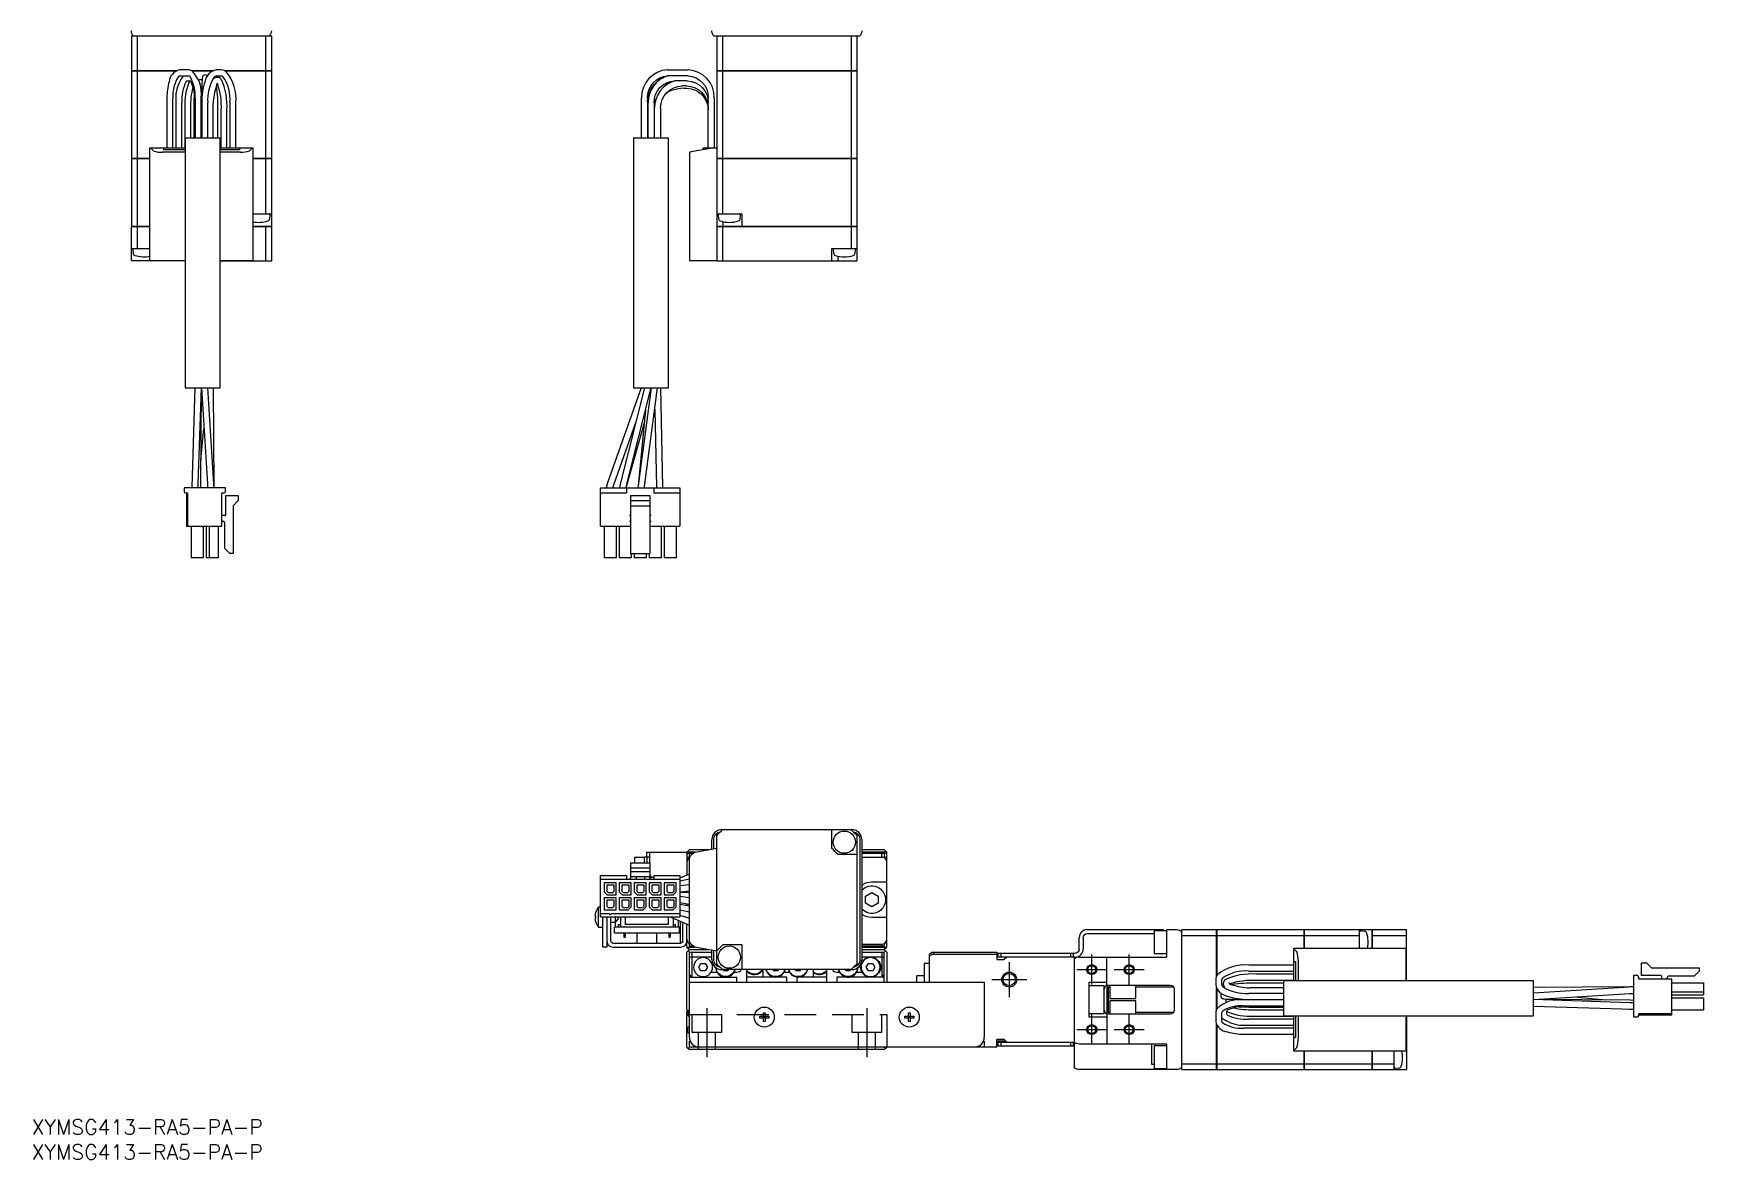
# Model space of a CAD drawing. Extents: x 0 to 725, y -8 to 410.
# Drawn here: x 0.4 to 334.5, y -8 to 217.3 of the extents above; entities that cross this region are included whole.
import ezdxf

# ---------------------------------------------------------------- set-up
doc = ezdxf.new("R2010")
doc.units = 0
doc.header["$LTSCALE"] = 0.5
doc.linetypes.add('CENTER', pattern=[50.8, 31.75, -6.35, 6.35, -6.35])
doc.linetypes.add('DASHED', pattern=[19.05, 12.7, -6.35])
for name, color, linetype in [('MSM_CENTER', 1, 'CENTER'), ('MSM_CONTINUOUS', 7, 'CONTINUOUS'), ('MSM_DASHED', 4, 'DASHED'), ('MSM_NARROW', 5, 'CONTINUOUS'), ('MSM_PART_NUMBER', 7, 'CONTINUOUS')]:
    doc.layers.add(name, color=color, linetype=linetype)
doc.styles.get("Standard").update_dxf_attribs({"font": 'txt.shx', "height": 1, "bigfont": 'bigfont.shx'})

msp = doc.modelspace()

# ---------------------------------------------------------------- linework, layer by layer
at = {"layer": 'MSM_CENTER'}
for p, q in [((195.61, 31.5), (195.61, 24.5)), ((212.11, 27), (212.11, 33)), ((219.61, 27), (219.61, 33)), ((192.11, 28), (199.11, 28)), ((209.11, 30), (215.11, 30)), ((216.61, 30), (222.61, 30)), ((135.11, 22.3), (135.11, 12.5)), ((167.11, 22.3), (167.11, 12.5)), ((212.11, 15), (212.11, 21)), ((219.61, 15), (219.61, 21)), ((209.11, 18), (215.11, 18)), ((216.61, 18), (222.61, 18))]:
    msp.add_line(p, q, dxfattribs=at)
at = {"layer": 'MSM_CONTINUOUS'}
for p, q in [((20, 216.78), (20, 209.79)), ((20, 216.78), (48, 216.78)), ((21.15, 216.78), (21.15, 209.79)), ((46.85, 216.78), (46.85, 209.79)), ((48, 216.78), (48, 209.79)), ((136.5, 216.78), (165.73, 216.78)), ((137.11, 216.78), (137.11, 209.79)), ((138.27, 216.78), (138.27, 209.79)), ((163.96, 216.78), (163.96, 209.79)), ((165.11, 216.78), (165.11, 209.79)), ((20, 209.79), (29.05, 209.79)), ((20, 209.78), (20, 192.29)), ((29.03, 209.78), (20, 209.78)), ((20.01, 209.78), (20.01, 209.79)), ((21.15, 209.78), (21.15, 192.29)), ((21.16, 209.78), (21.16, 209.79)), ((31.4, 209.98), (29.65, 209.98)), ((29.65, 208.78), (31.4, 208.78)), ((31.06, 207.78), (31.79, 207.78)), ((32.1, 209.79), (36.35, 209.79)), ((36.32, 209.78), (32.12, 209.78)), ((33.64, 207.98), (33.41, 207.93)), ((33.67, 207.98), (33.64, 207.98)), ((34.08, 207.98), (33.67, 207.98)), ((34.13, 207.98), (34.08, 207.98)), ((34.99, 208.94), (34.79, 208.98)), ((35.17, 208.82), (34.99, 208.94)), ((36.92, 208.45), (36.72, 208.37)), ((36.96, 208.46), (36.92, 208.45)), ((36.98, 208.78), (37.95, 208.78)), ((37.95, 209.98), (37, 209.98)), ((37.17, 207.26), (37.33, 207.32)), ((38.71, 209.79), (48, 209.79)), ((48, 209.78), (38.73, 209.78)), ((46.85, 209.78), (46.85, 209.79)), ((46.85, 209.78), (46.85, 192.29)), ((47.99, 209.78), (47.99, 209.79)), ((48, 209.78), (48, 192.29)), ((127.27, 209.98), (131.36, 209.98)), ((131.36, 208.78), (127.27, 208.78)), ((127.27, 208.77), (127.31, 208.78)), ((131.2, 207.78), (128.73, 207.78)), ((137.11, 209.79), (165.11, 209.79)), ((137.11, 209.78), (137.11, 171.78)), ((165.11, 209.78), (137.11, 209.78)), ((137.12, 209.78), (137.12, 209.79)), ((138.27, 209.78), (138.27, 209.79)), ((138.27, 209.78), (138.27, 192.29)), ((163.96, 209.78), (163.96, 209.79)), ((163.96, 209.78), (163.96, 192.29)), ((165.1, 209.78), (165.1, 209.79)), ((165.11, 209.78), (165.11, 192.29)), ((27.1, 204.38), (27.1, 194.38)), ((28.3, 194.38), (28.3, 204.38)), ((32.57, 205.44), (32.5, 203.38)), ((32.75, 204.38), (32.75, 196.38)), ((33.95, 196.38), (33.95, 204.38)), ((122.06, 196.38), (122.06, 204.38)), ((123.26, 204.38), (123.26, 196.38)), ((124.72, 204.09), (124.56, 202.88)), ((124.66, 203.38), (124.72, 204.09)), ((124.72, 204.09), (124.72, 204.12)), ((124.72, 204.12), (124.72, 204.09)), ((130.6, 206.31), (129.21, 206.18)), ((131.05, 206.78), (130.18, 206.78)), ((135.36, 194.38), (135.36, 204.38)), ((136.56, 204.38), (136.56, 194.38)), ((28.9, 203.38), (28.9, 194.38)), ((30.1, 194.38), (30.1, 203.38)), ((30.7, 202.38), (30.7, 194.38)), ((31.9, 196.38), (31.9, 202.38)), ((32.5, 203.38), (32.5, 196.38)), ((34.05, 203.38), (34.05, 196.38)), ((35.25, 196.38), (35.25, 203.38)), ((36.35, 201.8), (36.35, 201.84)), ((36.35, 196.38), (36.35, 201.83)), ((37.3, 196.38), (37.3, 201.92)), ((37.9, 201.9), (37.9, 194.38)), ((39.1, 194.38), (39.1, 201.9)), ((39.7, 203.38), (39.7, 194.38)), ((40.9, 194.38), (40.9, 203.38)), ((123.36, 196.38), (123.36, 203.38)), ((124.56, 203.38), (124.56, 196.38)), ((124.66, 196.38), (124.66, 203.38)), ((125.86, 202.38), (125.86, 196.38)), ((135.36, 201.9), (135.36, 202.14)), ((23.7, 171.88), (23.7, 194.38)), ((23.7, 194.38), (30.77, 194.38)), ((24.41, 193.78), (23.81, 194.38)), ((26.4, 194.38), (26.4, 193.99)), ((30.77, 193.99), (26.4, 193.99)), ((30.77, 196.38), (30.77, 146.38)), ((30.77, 196.38), (37.77, 196.38)), ((37.77, 146.38), (37.77, 196.38)), ((37.77, 194.38), (44.3, 194.38)), ((41.6, 193.99), (37.77, 193.99)), ((41.6, 194.38), (41.6, 193.99)), ((44.19, 194.38), (43.59, 193.78)), ((44.3, 194.38), (44.3, 171.88)), ((120.46, 196.38), (127.46, 196.38)), ((120.46, 196.38), (120.46, 146.38)), ((127.46, 146.38), (127.46, 196.38)), ((136.51, 194.38), (131.61, 193.52)), ((134.31, 194.38), (134.31, 193.99)), ((134.31, 194.38), (137.11, 194.38)), ((20, 192.29), (23.7, 192.29)), ((20, 192.28), (20, 178.68)), ((23.7, 192.28), (20, 192.28)), ((20.01, 192.28), (20.01, 192.29)), ((21.15, 192.28), (21.15, 178.68)), ((21.16, 192.28), (21.16, 192.29)), ((30.77, 193.52), (26.18, 193.52)), ((41.82, 193.52), (37.77, 193.52)), ((44.3, 192.29), (48, 192.29)), ((48, 192.28), (44.3, 192.28)), ((46.85, 192.28), (46.85, 192.29)), ((46.85, 192.28), (46.85, 181.18)), ((47.99, 192.28), (47.99, 192.29)), ((48, 192.28), (48, 178.68)), ((131.61, 193.52), (131.61, 171.88)), ((137.11, 192.29), (165.11, 192.29)), ((165.11, 192.28), (137.11, 192.28)), ((137.12, 192.28), (137.12, 192.29)), ((138.27, 192.28), (138.27, 192.29)), ((138.27, 192.28), (138.27, 181.18)), ((163.96, 192.28), (163.96, 192.29)), ((163.96, 192.28), (163.96, 178.68)), ((165.1, 192.28), (165.1, 192.29)), ((165.11, 192.28), (165.11, 178.68)), ((44.3, 181.18), (48, 181.18)), ((47.66, 180.2), (47.73, 180.96)), ((137.11, 181.18), (142.11, 181.18)), ((137.38, 180.96), (137.45, 180.2)), ((141.78, 180.2), (141.85, 180.96)), ((142.11, 181.18), (142.11, 178.68)), ((20, 178.68), (23.7, 178.68)), ((23.7, 178.67), (20, 178.67)), ((20, 171.78), (20, 178.67)), ((20.01, 178.68), (20.01, 178.67)), ((21.15, 178.67), (21.15, 174.28)), ((21.16, 178.68), (21.16, 178.67)), ((44.3, 178.68), (48, 178.68)), ((48, 178.67), (44.3, 178.67)), ((46.85, 178.68), (46.85, 178.67)), ((46.85, 178.67), (46.85, 171.78)), ((47.99, 178.68), (47.99, 178.67)), ((48, 178.67), (48, 171.78)), ((137.11, 178.68), (165.11, 178.68)), ((165.11, 178.67), (137.11, 178.67)), ((137.12, 178.68), (137.12, 178.67)), ((138.27, 178.68), (138.27, 178.67)), ((138.27, 178.67), (138.27, 171.78)), ((138.36, 178.68), (138.36, 179.61)), ((163.96, 178.68), (163.96, 178.67)), ((163.96, 178.67), (163.96, 174.28)), ((165.1, 178.68), (165.1, 178.67)), ((165.11, 178.67), (165.11, 171.78)), ((20, 174.28), (23.7, 174.28)), ((20.27, 174.07), (20.34, 173.31)), ((160.11, 171.78), (160.11, 174.28)), ((160.11, 174.28), (165.11, 174.28)), ((160.38, 174.07), (160.45, 173.31)), ((164.78, 173.31), (164.85, 174.07)), ((30.77, 171.78), (20, 171.78)), ((23.7, 171.88), (30.77, 171.88)), ((23.75, 171.88), (23.75, 171.78)), ((37.77, 171.88), (44.3, 171.88)), ((37.77, 171.78), (48, 171.78)), ((131.61, 171.88), (137.11, 171.88)), ((137.11, 171.78), (165.11, 171.78)), ((161.36, 171.78), (161.36, 172.72)), ((30.77, 146.38), (37.77, 146.38)), ((32.7, 146.38), (32.06, 126.5)), ((33.38, 127.17), (34, 146.38)), ((33.86, 127.05), (34, 146.36)), ((34, 146.36), (35.2, 127.16)), ((36.5, 127.24), (35.3, 146.38)), ((36.55, 126.71), (36.4, 146.38)), ((121.97, 146.38), (115.24, 127.41)), ((122.64, 146.38), (117.79, 127.14)), ((119.05, 126.82), (123.93, 146.16)), ((120.46, 146.38), (127.46, 146.38)), ((123.96, 146.38), (121.36, 126.79)), ((122.65, 126.62), (125.27, 146.38)), ((126.31, 126.49), (125.91, 146.38)), ((122.87, 141.96), (121.35, 126.79)), ((124.7, 142.08), (125.01, 126.53)), ((33.89, 131.9), (34.51, 138.23)), ((116.47, 126.98), (120.89, 139.45)), ((119.08, 126.87), (122.59, 139.2)), ((32.08, 127.22), (32.06, 126.38)), ((33.36, 126.38), (33.38, 127.17)), ((33.85, 126.38), (33.86, 127.05)), ((35.2, 127.16), (35.24, 126.38)), ((36.54, 126.38), (36.5, 127.24)), ((36.55, 126.38), (36.55, 126.99)), ((115.24, 127.42), (114.98, 126.38)), ((115.24, 127.41), (114.98, 126.38)), ((116.3, 126.38), (116.47, 126.98)), ((117.79, 127.14), (117.65, 126.38)), ((30.53, 126.38), (30.53, 125.66)), ((38.81, 126.38), (30.53, 126.38)), ((30.83, 125.36), (31.24, 125.36)), ((30.99, 125.36), (30.99, 118.73)), ((31.24, 125.36), (31.24, 118.73)), ((32.06, 126.5), (32.05, 126.38)), ((36.55, 126.38), (36.55, 126.71)), ((38.1, 118.73), (38.1, 125.36)), ((38.1, 125.36), (38.51, 125.36)), ((38.81, 125.66), (38.81, 126.38)), ((38.85, 120.98), (38.85, 124.83)), ((38.85, 124.83), (41.38, 124.83)), ((41.38, 123.83), (40.36, 122.81)), ((41.38, 124.83), (41.38, 123.83)), ((113.86, 126.38), (129.71, 126.38)), ((113.86, 118.73), (113.86, 126.38)), ((113.86, 125.36), (119.06, 125.36)), ((118.96, 126.38), (119.05, 126.82)), ((118.97, 126.38), (119.08, 126.87)), ((119.06, 126.38), (119.06, 125.36)), ((119.86, 124.83), (123.72, 124.83)), ((119.86, 124.83), (119.86, 113.27)), ((119.86, 123.83), (123.72, 123.83)), ((121.35, 126.79), (121.32, 126.38)), ((121.36, 126.79), (121.32, 126.38)), ((122.63, 126.38), (122.65, 126.62)), ((123.72, 124.83), (123.72, 113.27)), ((124.52, 126.38), (124.52, 125.36)), ((124.52, 125.36), (129.71, 125.36)), ((125.01, 126.53), (125.01, 126.38)), ((126.31, 126.38), (126.31, 126.56)), ((126.31, 126.38), (126.31, 126.49)), ((129.71, 126.38), (129.71, 118.73)), ((38.7, 120.83), (38.1, 120.83)), ((40.36, 122.81), (40.36, 113.27)), ((119.86, 120.83), (119.61, 120.83)), ((119.86, 122.81), (123.72, 122.81)), ((123.97, 120.83), (123.72, 120.83)), ((30.99, 118.73), (38.1, 118.73)), ((31.97, 118.73), (31.97, 112.38)), ((34.37, 118.73), (34.37, 112.38)), ((34.97, 118.73), (34.97, 112.38)), ((35.57, 118.73), (35.57, 112.38)), ((37.37, 118.73), (37.37, 112.38)), ((38.1, 119.68), (38.38, 119.68)), ((38.66, 114.27), (38.66, 119.4)), ((113.86, 118.73), (119.86, 118.73)), ((114.59, 118.73), (114.59, 112.38)), ((116.99, 118.73), (116.99, 112.38)), ((117.59, 118.73), (117.59, 112.38)), ((119.61, 119.68), (119.86, 119.68)), ((123.72, 119.68), (123.97, 119.68)), ((123.72, 118.73), (129.71, 118.73)), ((125.99, 118.73), (125.99, 112.38)), ((126.59, 118.73), (126.59, 112.38)), ((128.99, 118.73), (128.99, 112.38)), ((39.66, 113.27), (38.66, 114.27)), ((34.37, 112.38), (31.97, 112.38)), ((37.37, 112.38), (34.97, 112.38)), ((40.36, 113.27), (39.66, 113.27)), ((116.99, 112.38), (114.59, 112.38)), ((119.99, 112.38), (117.59, 112.38)), ((119.86, 113.27), (123.72, 113.27)), ((119.99, 113.27), (119.99, 112.38)), ((120.59, 113.27), (120.59, 112.38)), ((122.99, 112.38), (120.59, 112.38)), ((122.99, 113.27), (122.99, 112.38)), ((123.59, 113.27), (123.59, 112.38)), ((125.99, 112.38), (123.59, 112.38)), ((128.99, 112.38), (126.59, 112.38)), ((137.11, 31.15), (137.11, 56.85)), ((138.11, 58), (164.11, 58)), ((160.11, 54.25), (160.11, 58)), ((165.11, 56.85), (165.11, 31.16)), ((123.11, 52.5), (123.11, 53.5)), ((123.11, 53.5), (131.11, 53.5)), ((123.61, 53.5), (123.61, 51.38)), ((131.61, 54), (131.11, 53.5)), ((131.11, 53.5), (131.11, 48.89)), ((131.61, 53.5), (131.11, 53)), ((131.61, 53.5), (131.36, 53.75)), ((131.61, 54), (135.41, 54)), ((132.77, 53.5), (131.61, 53.5)), ((133.1, 53.59), (137.11, 54.3)), ((136.11, 54.12), (136.11, 56)), ((136.5, 54.19), (136.5, 56)), ((165.73, 56), (165.73, 32)), ((166.11, 56), (166.11, 32)), ((166.11, 54), (170.61, 54)), ((170.61, 53.5), (166.11, 53.5)), ((170.61, 54), (170.86, 53.75)), ((170.86, 53.75), (170.61, 53.5)), ((171.11, 53), (170.61, 53.5)), ((171.11, 53.5), (170.86, 53.75)), ((171.11, 34.5), (171.11, 53.5)), ((119.86, 51.38), (119.86, 48.35)), ((119.86, 51.38), (123.72, 51.38)), ((119.86, 50.36), (123.72, 50.36)), ((120.61, 52.4), (120.61, 51.38)), ((122.61, 52.4), (120.61, 52.4)), ((122.61, 51.38), (122.61, 52.5)), ((123.61, 52.5), (122.61, 52.5)), ((123.11, 52.5), (123.11, 51.38)), ((123.72, 51.38), (123.72, 48.35)), ((131.11, 52.5), (131.75, 52.5)), ((131.61, 52.5), (131.61, 53.3)), ((131.61, 53.3), (132.39, 53.3)), ((131.61, 36.18), (131.61, 51.82)), ((132.11, 53.3), (132.11, 53.06)), ((165.11, 53), (161.36, 53)), ((166.11, 53.3), (170.61, 53.3)), ((166.11, 52.5), (170.11, 52.5)), ((170.11, 52.5), (170.11, 53.3)), ((170.11, 52.5), (171.11, 52.5)), ((170.61, 53.3), (170.61, 52.5)), ((113.86, 40.53), (113.86, 48.81)), ((113.86, 48.81), (119.06, 48.81)), ((113.86, 48.1), (129.71, 48.1)), ((114.59, 47.37), (114.59, 45.57)), ((116.99, 47.37), (114.59, 47.37)), ((115.11, 46.92), (115.11, 45.67)), ((116.58, 46.92), (115.11, 46.92)), ((116.58, 45.67), (116.58, 46.92)), ((116.99, 44.97), (116.99, 47.37)), ((117.59, 47.37), (117.59, 45.57)), ((119.99, 47.37), (117.59, 47.37)), ((118.11, 46.92), (118.11, 45.67)), ((119.58, 46.92), (118.11, 46.92)), ((119.06, 48.81), (119.06, 48.1)), ((119.58, 45.67), (119.58, 46.92)), ((119.86, 49.66), (123.72, 49.66)), ((119.86, 48.66), (123.72, 48.66)), ((119.99, 44.97), (119.99, 47.37)), ((120.59, 47.37), (120.59, 45.57)), ((122.99, 47.37), (120.59, 47.37)), ((120.97, 48.66), (120.97, 48.1)), ((120.97, 48.6), (122.61, 48.6)), ((121.11, 46.92), (121.11, 45.67)), ((122.58, 46.92), (121.11, 46.92)), ((122.58, 45.67), (122.58, 46.92)), ((122.61, 48.5), (122.61, 48.66)), ((122.61, 48.5), (122.62, 48.5)), ((122.62, 48.66), (122.62, 48.1)), ((122.99, 44.97), (122.99, 47.37)), ((123.59, 47.37), (123.59, 45.57)), ((125.99, 47.37), (123.59, 47.37)), ((124.11, 48.5), (123.72, 48.89)), ((123.72, 48.5), (124.52, 48.5)), ((124.11, 46.92), (124.11, 45.67)), ((125.58, 46.92), (124.11, 46.92)), ((124.52, 48.81), (124.52, 48.1)), ((124.52, 48.81), (129.71, 48.81)), ((125.58, 45.67), (125.58, 46.92)), ((125.99, 44.97), (125.99, 47.37)), ((128.99, 47.37), (126.59, 47.37)), ((126.59, 47.37), (126.59, 44.97)), ((127.11, 46.92), (127.11, 45.67)), ((128.58, 46.92), (127.11, 46.92)), ((128.58, 45.67), (128.58, 46.92)), ((128.99, 45.57), (128.99, 47.37)), ((131.61, 49.1), (129.71, 48.3)), ((129.71, 48.81), (129.71, 40.53)), ((129.71, 48.5), (130.19, 48.5)), ((129.71, 47.75), (131.61, 48.17)), ((131.61, 46.94), (129.71, 46.78)), ((171.11, 47.5), (168.11, 47.5)), ((114.59, 45.57), (115.19, 44.97)), ((114.59, 44.37), (114.59, 41.97)), ((116.99, 44.37), (114.59, 44.37)), ((115.11, 45.67), (115.36, 45.42)), ((115.11, 43.92), (115.11, 42.67)), ((116.58, 43.92), (115.11, 43.92)), ((115.19, 44.97), (116.99, 44.97)), ((115.36, 45.42), (116.33, 45.42)), ((116.33, 45.42), (116.58, 45.67)), ((116.58, 42.67), (116.58, 43.92)), ((116.99, 41.97), (116.99, 44.37)), ((117.59, 45.57), (118.19, 44.97)), ((117.59, 44.37), (117.59, 41.97)), ((119.99, 44.37), (117.59, 44.37)), ((118.11, 45.67), (118.36, 45.42)), ((118.11, 43.92), (118.11, 42.67)), ((119.58, 43.92), (118.11, 43.92)), ((118.19, 44.97), (119.99, 44.97)), ((118.36, 45.42), (119.33, 45.42)), ((119.33, 45.42), (119.58, 45.67)), ((119.58, 42.67), (119.58, 43.92)), ((119.99, 42.57), (119.99, 44.37)), ((120.59, 45.57), (121.19, 44.97)), ((120.59, 44.37), (120.59, 41.97)), ((122.99, 44.37), (120.59, 44.37)), ((121.11, 45.67), (121.36, 45.42)), ((121.11, 43.92), (121.11, 42.67)), ((122.58, 43.92), (121.11, 43.92)), ((121.19, 44.97), (122.99, 44.97)), ((121.36, 45.42), (122.33, 45.42)), ((122.33, 45.42), (122.58, 45.67)), ((122.58, 42.67), (122.58, 43.92)), ((122.99, 42.57), (122.99, 44.37)), ((123.59, 45.57), (124.19, 44.97)), ((123.59, 44.37), (123.59, 42.57)), ((125.99, 44.37), (123.59, 44.37)), ((124.11, 45.67), (124.36, 45.42)), ((124.11, 43.92), (124.11, 42.67)), ((125.58, 43.92), (124.11, 43.92)), ((124.19, 44.97), (125.99, 44.97)), ((124.36, 45.42), (125.33, 45.42)), ((125.33, 45.42), (125.58, 45.67)), ((125.58, 42.67), (125.58, 43.92)), ((125.99, 41.97), (125.99, 44.37)), ((126.59, 44.97), (128.39, 44.97)), ((126.59, 44.37), (126.59, 41.97)), ((128.99, 44.37), (126.59, 44.37)), ((127.11, 45.67), (127.36, 45.42)), ((127.11, 43.92), (127.11, 42.67)), ((128.58, 43.92), (127.11, 43.92)), ((127.36, 45.42), (128.33, 45.42)), ((128.33, 45.42), (128.58, 45.67)), ((128.99, 45.57), (128.39, 44.97)), ((128.58, 42.67), (128.58, 43.92)), ((128.99, 42.57), (128.99, 44.37)), ((129.71, 45.57), (131.61, 45.73)), ((131.61, 45.41), (129.71, 45.37)), ((131.61, 44.34), (129.71, 44.61)), ((131.11, 45.4), (131.11, 45.69)), ((166.86, 44.72), (168.11, 45.44)), ((166.86, 43.28), (166.86, 44.72)), ((168.11, 45.44), (169.36, 44.72)), ((169.36, 44.72), (169.36, 43.28)), ((112.72, 40.68), (112.85, 40.68)), ((112.85, 40.32), (112.72, 40.32)), ((112.84, 41.39), (112.85, 41.39)), ((112.85, 40.68), (112.85, 40.32)), ((113.42, 38.5), (113.42, 42.5)), ((113.86, 42.5), (113.42, 42.5)), ((113.86, 41.24), (115.64, 41.24)), ((113.86, 40.53), (129.71, 40.53)), ((114.31, 34.5), (114.31, 40.53)), ((114.59, 41.97), (116.99, 41.97)), ((115.11, 42.67), (115.36, 42.42)), ((115.11, 40.53), (115.11, 34.5)), ((115.36, 42.42), (116.33, 42.42)), ((115.64, 41.14), (115.64, 41.24)), ((115.91, 35.7), (115.91, 40.53)), ((115.94, 41.24), (129.71, 41.24)), ((115.94, 41.24), (115.94, 41.14)), ((116.33, 42.42), (116.58, 42.67)), ((116.81, 39.5), (116.81, 40.53)), ((117.31, 40.53), (117.31, 40)), ((117.59, 41.97), (119.39, 41.97)), ((117.86, 40.53), (117.86, 38.5)), ((118.11, 42.67), (118.36, 42.42)), ((118.36, 42.42), (119.33, 42.42)), ((118.86, 39), (118.86, 40.53)), ((119.33, 42.42), (119.58, 42.67)), ((119.39, 41.97), (119.99, 42.57)), ((120.59, 41.97), (122.39, 41.97)), ((121.11, 42.67), (121.36, 42.42)), ((121.36, 42.42), (122.33, 42.42)), ((122.33, 42.42), (122.58, 42.67)), ((122.39, 41.97), (122.99, 42.57)), ((124.19, 41.97), (123.59, 42.57)), ((124.11, 42.67), (124.36, 42.42)), ((124.19, 41.97), (125.99, 41.97)), ((124.36, 42.42), (125.33, 42.42)), ((125.33, 42.42), (125.58, 42.67)), ((126.59, 41.97), (128.39, 41.97)), ((127.11, 42.67), (127.36, 42.42)), ((127.36, 42.42), (128.33, 42.42)), ((127.36, 40.53), (127.36, 39)), ((127.76, 40.53), (131.61, 38.9)), ((128.33, 42.42), (128.58, 42.67)), ((128.36, 40.28), (128.36, 38.5)), ((128.39, 41.97), (128.99, 42.57)), ((129.71, 43.4), (131.61, 43.12)), ((129.71, 43.11), (131.61, 42.74)), ((131.61, 41.52), (129.71, 41.89)), ((129.71, 40.88), (131.61, 40.27)), ((131.6, 40.21), (130.98, 40.47)), ((131.11, 42.84), (131.11, 43.2)), ((131.11, 40.43), (131.11, 40.41)), ((168.11, 42.56), (166.86, 43.28)), ((169.36, 43.28), (168.11, 42.56)), ((168.11, 40.5), (171.11, 40.5)), ((112.85, 39.61), (112.84, 39.61)), ((113.42, 38.5), (114.31, 38.5)), ((115.91, 39.5), (116.81, 39.5)), ((116.61, 37.3), (116.61, 38.5)), ((129.61, 38.5), (116.61, 38.5)), ((129.61, 37.3), (116.61, 37.3)), ((116.81, 39.5), (117.01, 39.7)), ((116.86, 38.5), (116.86, 39.55)), ((117.01, 39.7), (117.31, 40)), ((117.41, 39.05), (117.86, 39.05)), ((117.41, 38.5), (117.41, 39.05)), ((118.49, 37.3), (118.49, 36.5)), ((118.74, 37.3), (118.74, 36.5)), ((127.36, 39), (118.86, 39)), ((121.11, 37.3), (121.11, 35.3)), ((125.11, 35.3), (125.11, 37.3)), ((127.49, 37.3), (127.49, 36.5)), ((127.74, 37.3), (127.74, 36.5)), ((128.36, 39.05), (128.82, 39.05)), ((128.82, 38.5), (128.82, 39.05)), ((129.36, 39.85), (129.36, 38.5)), ((129.61, 37.3), (129.61, 38.5)), ((129.81, 35.5), (129.81, 39.5)), ((130.19, 39.5), (129.81, 39.5)), ((130.31, 35.7), (130.31, 39.45)), ((131.11, 34.5), (131.11, 39.11)), ((211.21, 38), (226.41, 38)), ((211.21, 37.2), (224.61, 37.2)), ((224.61, 37.75), (224.61, 33.25)), ((227.11, 37.75), (224.61, 37.75)), ((225.91, 37.75), (225.91, 38)), ((226.41, 38), (226.41, 37.75)), ((227.11, 32.5), (227.11, 38)), ((227.11, 38), (229.11, 38)), ((230.11, 38), (237.1, 38)), ((230.11, 10), (230.11, 38)), ((230.11, 36.85), (237.1, 36.85)), ((237.1, 28.71), (237.1, 38)), ((237.11, 37.99), (237.1, 37.99)), ((237.11, 36.85), (237.1, 36.85)), ((237.11, 38), (254.6, 38)), ((237.11, 38), (237.11, 28.73)), ((237.11, 36.85), (254.6, 36.85)), ((254.6, 34.3), (254.6, 38)), ((254.61, 37.99), (254.6, 37.99)), ((254.61, 36.85), (254.6, 36.85)), ((254.61, 38), (268.21, 38)), ((254.61, 38), (254.61, 34.3)), ((254.61, 36.85), (265.71, 36.85)), ((265.71, 34.3), (265.71, 38)), ((266.7, 37.66), (265.93, 37.73)), ((268.21, 34.3), (268.21, 38)), ((268.21, 37.99), (268.22, 37.99)), ((268.21, 36.85), (268.22, 36.85)), ((268.22, 38), (268.22, 34.3)), ((268.22, 38), (275.11, 38)), ((268.22, 36.85), (275.11, 36.85)), ((275.11, 27.77), (275.11, 38)), ((115.11, 34.5), (114.31, 34.5)), ((116.31, 35.3), (129.91, 35.3)), ((116.31, 34.5), (129.91, 34.5)), ((118.49, 36.5), (118.74, 36.5)), ((127.49, 36.5), (127.74, 36.5)), ((129.81, 35.5), (130.26, 35.5)), ((131.11, 35.5), (131.31, 35.5)), ((131.11, 34.5), (132.77, 34.5)), ((131.11, 34.5), (131.61, 34)), ((131.61, 34), (131.11, 33.5)), ((131.11, 22), (131.11, 33.5)), ((131.36, 34.25), (131.61, 34.5)), ((131.61, 33.5), (131.36, 33.75)), ((131.61, 34.7), (131.61, 35.23)), ((132.39, 34.7), (131.61, 34.7)), ((131.61, 34), (135.41, 34)), ((131.61, 16.5), (131.61, 33.5)), ((131.61, 33.5), (136.11, 33.5)), ((132.11, 34.94), (132.11, 34.7)), ((132.11, 33.5), (132.11, 28.5)), ((137.11, 33.7), (133.1, 34.41)), ((136.11, 32), (136.11, 33.88)), ((136.5, 32), (136.5, 33.81)), ((138.36, 35), (142.11, 35)), ((142.11, 35), (142.11, 30)), ((166.11, 35.1), (170.11, 35.1)), ((170.61, 34.7), (166.11, 34.7)), ((166.11, 34.5), (171.11, 34.5)), ((166.11, 34), (170.61, 34)), ((166.11, 33.5), (170.61, 33.5)), ((170.11, 34.7), (170.11, 35.1)), ((170.11, 33.5), (170.11, 28.5)), ((170.61, 35.23), (170.61, 34.7)), ((170.61, 34.5), (170.86, 34.25)), ((170.86, 34.25), (170.61, 34)), ((171.11, 33.5), (170.61, 34)), ((170.86, 33.75), (170.61, 33.5)), ((170.61, 27.5), (170.61, 33.5)), ((170.86, 34.25), (171.11, 34.5)), ((170.91, 35.5), (171.11, 35.5)), ((171.11, 33.5), (171.11, 27.5)), ((179.61, 33), (180.11, 33.5)), ((180.11, 33.5), (193.11, 33.5)), ((180.73, 33.5), (180.23, 33)), ((193.11, 33.5), (193.11, 32)), ((209.61, 34.1), (209.61, 36.4)), ((210.41, 36.4), (210.41, 34.1)), ((252.51, 34.3), (275.01, 34.3)), ((252.51, 27.77), (252.51, 34.3)), ((252.51, 34.19), (253.12, 33.59)), ((275.01, 27.77), (275.01, 34.3)), ((136.11, 32.5), (131.61, 32.5)), ((133.5, 30.5), (133.93, 31.25)), ((133.93, 29.75), (133.5, 30.5)), ((133.93, 31.25), (134.8, 31.25)), ((134.8, 31.25), (135.23, 30.5)), ((135.23, 30.5), (134.8, 29.75)), ((136.18, 31.5), (135.98, 31.5)), ((166.13, 31.5), (166.05, 31.5)), ((170.61, 32.5), (166.11, 32.5)), ((167, 30.5), (167.43, 31.25)), ((167.43, 29.75), (167, 30.5)), ((167.43, 31.25), (168.3, 31.25)), ((168.3, 31.25), (168.73, 30.5)), ((168.73, 30.5), (168.3, 29.75)), ((178.61, 31.25), (178.61, 27.5)), ((179.61, 31.25), (178.61, 31.25)), ((179.61, 33), (179.61, 27.5)), ((180.23, 33), (179.61, 32.69)), ((193.11, 33), (180.23, 33)), ((193.11, 32), (194.61, 32)), ((193.41, 32.5), (193.41, 33.3)), ((193.41, 33.3), (208.81, 33.3)), ((208.81, 32.5), (193.41, 32.5)), ((193.91, 33.3), (193.91, 32.5)), ((195.11, 32.5), (194.61, 32)), ((207.91, 32.5), (207.91, 33.3)), ((208.41, 33.3), (208.41, 32.5)), ((208.61, 32.5), (208.61, 15.5)), ((209.61, 32.5), (227.11, 32.5)), ((215.11, 26.87), (215.11, 32.5)), ((224.61, 33.25), (227.11, 33.25)), ((252.51, 30.9), (243.51, 30.9)), ((252.51, 31.6), (252.9, 31.6)), ((252.9, 31.6), (252.9, 27.77)), ((253.38, 31.82), (253.38, 27.77)), ((322.06, 31.38), (323.06, 31.38)), ((322.06, 28.85), (322.06, 31.38)), ((323.06, 31.38), (324.08, 30.36)), ((324.08, 30.36), (333.62, 30.36)), ((333.62, 30.36), (333.62, 29.66)), ((132.11, 28.5), (131.61, 29)), ((131.61, 28.5), (141.11, 28.5)), ((131.61, 27.5), (190.61, 27.5)), ((134.8, 29.75), (133.93, 29.75)), ((135.98, 29.5), (137.13, 29.5)), ((164.11, 30), (138.11, 30)), ((138.43, 29.75), (138.29, 30)), ((139.3, 29.75), (138.43, 29.75)), ((139.44, 30), (139.3, 29.75)), ((140.6, 29.5), (141.11, 29.5)), ((141.11, 27.5), (141.11, 28.5)), ((143.11, 27.5), (143.11, 30)), ((151.11, 28.5), (143.11, 28.5)), ((146.41, 28.5), (146.41, 30)), ((148.43, 29.75), (148.29, 30)), ((149.3, 29.75), (148.43, 29.75)), ((149.44, 30), (149.3, 29.75)), ((150.6, 29.5), (151.63, 29.5)), ((151.11, 27.5), (151.11, 28.5)), ((152.93, 29.75), (152.79, 30)), ((153.8, 29.75), (152.93, 29.75)), ((159.11, 28.5), (153.11, 28.5)), ((153.11, 28.5), (153.11, 27.5)), ((153.94, 30), (153.8, 29.75)), ((156.41, 30), (156.41, 28.5)), ((159.11, 27.5), (159.11, 30)), ((161.11, 29.5), (161.63, 29.5)), ((170.61, 28.5), (161.11, 28.5)), ((161.11, 28.5), (161.11, 27.5)), ((162.93, 29.75), (162.79, 30)), ((163.8, 29.75), (162.93, 29.75)), ((163.94, 30), (163.8, 29.75)), ((165.1, 29.5), (166.13, 29.5)), ((168.3, 29.75), (167.43, 29.75)), ((170.61, 29), (170.11, 28.5)), ((177.11, 27.5), (177.11, 28.75)), ((178.61, 28.75), (177.11, 28.75)), ((190.61, 27.5), (190.61, 16.5)), ((211.61, 27.5), (215.11, 27.5)), ((211.61, 20.5), (211.61, 27.5)), ((214.61, 26.75), (211.61, 26.75)), ((214.61, 21.25), (214.61, 26.75)), ((215.11, 26.87), (215.21, 26.87)), ((215.13, 26.85), (215.21, 26.87)), ((215.21, 21.12), (215.21, 26.88)), ((215.41, 26.9), (227.81, 26.9)), ((215.71, 26.9), (215.71, 24.25)), ((220.91, 24.25), (220.91, 26.9)), ((236.91, 27.95), (236.91, 27)), ((238.11, 26.98), (238.11, 27.95)), ((238.44, 26.96), (238.45, 26.92)), ((238.45, 26.92), (238.52, 26.72)), ((239.64, 27.17), (239.58, 27.33)), ((243.51, 29.7), (252.51, 29.7)), ((250.51, 27.3), (244.97, 27.3)), ((252.51, 29.1), (245, 29.1)), ((245, 27.9), (252.51, 27.9)), ((250.51, 20.77), (250.51, 27.77)), ((300.51, 27.77), (250.51, 27.77)), ((300.51, 20.77), (300.51, 27.77)), ((320.51, 28.81), (320.51, 20.53)), ((321.23, 28.81), (320.51, 28.81)), ((321.53, 28.1), (321.53, 28.51)), ((328.16, 28.1), (321.53, 28.1)), ((325.91, 28.85), (322.06, 28.85)), ((326.06, 28.7), (326.06, 28.1)), ((327.21, 28.1), (327.21, 28.38)), ((332.62, 28.66), (327.49, 28.66)), ((328.16, 20.99), (328.16, 28.1)), ((328.16, 27.37), (334.51, 27.37)), ((333.62, 29.66), (332.62, 28.66)), ((334.51, 27.37), (334.51, 24.97)), ((215.41, 26.5), (215.21, 26.3)), ((215.41, 26.5), (215.41, 21.5)), ((215.71, 26.5), (215.41, 26.5)), ((215.71, 24.25), (220.91, 24.25)), ((215.71, 23.75), (215.71, 21.1)), ((220.91, 23.75), (215.71, 23.75)), ((228.51, 26.5), (220.91, 26.5)), ((220.91, 21.1), (220.91, 23.75)), ((228.61, 26.1), (228.61, 21.9)), ((237.1, 22.1), (237.1, 26.35)), ((237.11, 26.32), (237.11, 22.12)), ((237.95, 24.99), (237.91, 24.79)), ((238.07, 25.17), (237.95, 24.99)), ((238.92, 24.13), (238.91, 24.08)), ((238.91, 24.08), (238.91, 23.67)), ((238.91, 23.67), (238.92, 23.64)), ((238.92, 23.64), (238.97, 23.41)), ((250.51, 23.95), (242.51, 23.95)), ((250.51, 25.25), (243.51, 25.25)), ((243.51, 24.05), (250.51, 24.05)), ((245.09, 26.35), (245.05, 26.35)), ((250.51, 26.35), (245.07, 26.35)), ((320.18, 26.55), (300.51, 26.4)), ((319.65, 26.5), (300.51, 25.3)), ((319.72, 23.38), (300.51, 24)), ((300.53, 24), (319.73, 25.2)), ((319.85, 23.86), (300.53, 24)), ((314.99, 23.89), (308.67, 24.51)), ((320.51, 26.54), (319.65, 26.5)), ((319.73, 25.2), (320.51, 25.24)), ((320.51, 23.85), (319.85, 23.86)), ((320.51, 26.55), (319.91, 26.55)), ((320.51, 26.55), (320.18, 26.55)), ((328.16, 25.57), (334.51, 25.57)), ((328.16, 24.97), (334.51, 24.97)), ((328.16, 24.37), (334.51, 24.37)), ((334.51, 24.37), (334.51, 21.97)), ((131.11, 22), (131.61, 21.5)), ((131.11, 21.7), (131.21, 21.8)), ((131.11, 14.5), (131.11, 21.7)), ((131.11, 21.2), (131.61, 21.2)), ((131.61, 20.5), (131.11, 21)), ((131.11, 21), (131.61, 21)), ((131.21, 21.7), (131.21, 21.9)), ((131.36, 21.75), (131.61, 22)), ((131.51, 21.4), (131.61, 21.4)), ((145.73, 20.32), (145.73, 20.68)), ((145.73, 20.68), (146.43, 20.68)), ((146.43, 20.32), (145.73, 20.32)), ((146.43, 21.39), (146.79, 21.39)), ((146.43, 20.68), (146.43, 21.39)), ((146.45, 20.67), (146.43, 20.68)), ((146.45, 20.33), (146.43, 20.32)), ((146.43, 19.61), (146.43, 20.32)), ((146.45, 20.67), (146.78, 20.67)), ((146.45, 20.33), (146.45, 20.67)), ((146.78, 20.33), (146.45, 20.33)), ((146.78, 20.67), (146.79, 20.68)), ((146.78, 20.67), (146.78, 20.33)), ((146.78, 20.33), (146.79, 20.32)), ((146.79, 21.39), (146.79, 20.68)), ((146.79, 20.68), (147.5, 20.68)), ((147.5, 20.32), (146.79, 20.32)), ((146.79, 20.32), (146.79, 19.61)), ((147.5, 20.68), (147.5, 20.32)), ((174.73, 20.32), (174.73, 20.68)), ((174.73, 20.68), (175.43, 20.68)), ((175.43, 20.32), (174.73, 20.32)), ((175.43, 21.39), (175.79, 21.39)), ((175.43, 20.68), (175.43, 21.39)), ((175.45, 20.67), (175.43, 20.68)), ((175.45, 20.33), (175.43, 20.32)), ((175.43, 19.61), (175.43, 20.32)), ((175.45, 20.67), (175.78, 20.67)), ((175.45, 20.33), (175.45, 20.67)), ((175.78, 20.33), (175.45, 20.33)), ((175.78, 20.67), (175.79, 20.68)), ((175.78, 20.67), (175.78, 20.33)), ((175.78, 20.33), (175.79, 20.32)), ((175.79, 21.39), (175.79, 20.68)), ((175.79, 20.68), (176.5, 20.68)), ((176.5, 20.32), (175.79, 20.32)), ((175.79, 20.32), (175.79, 19.61)), ((176.5, 20.68), (176.5, 20.32)), ((211.61, 21.25), (214.61, 21.25)), ((215.11, 20.5), (211.61, 20.5)), ((215.11, 21.13), (215.11, 15.1)), ((215.11, 21.13), (215.21, 21.13)), ((215.21, 21.13), (215.12, 21.16)), ((215.21, 21.7), (215.41, 21.5)), ((215.41, 21.5), (215.71, 21.5)), ((227.81, 21.1), (215.41, 21.1)), ((220.91, 21.5), (228.51, 21.5)), ((236.91, 21.4), (236.91, 19.65)), ((238.11, 19.65), (238.11, 21.4)), ((239.11, 21.06), (239.11, 21.79)), ((241.46, 22.57), (243.51, 22.5)), ((242.51, 22.75), (250.51, 22.75)), ((243.51, 22.5), (250.51, 22.5)), ((252.51, 20.1), (243.51, 20.1)), ((250.51, 21.9), (244.51, 21.9)), ((244.51, 20.7), (252.51, 20.7)), ((250.51, 20.77), (300.51, 20.77)), ((252.51, 13.7), (252.51, 20.77)), ((252.9, 20.77), (252.9, 16.4)), ((253.38, 20.77), (253.38, 16.18)), ((275.01, 13.7), (275.01, 20.77)), ((275.11, 20.77), (275.11, 10)), ((300.51, 22.7), (320.4, 22.06)), ((319.68, 22.08), (320.51, 22.06)), ((320.51, 23.36), (319.72, 23.38)), ((320.4, 22.06), (320.51, 22.05)), ((320.51, 20.53), (321.23, 20.53)), ((321.53, 20.83), (321.53, 21.24)), ((321.53, 21.24), (328.16, 21.24)), ((321.53, 20.99), (328.16, 20.99)), ((328.16, 21.97), (334.51, 21.97)), ((131.31, 17.3), (131.31, 18.5)), ((131.61, 18.5), (131.31, 18.5)), ((131.61, 17.3), (131.31, 17.3)), ((146.79, 19.61), (146.43, 19.61)), ((175.79, 19.61), (175.43, 19.61)), ((237.1, 10), (237.1, 19.05)), ((237.11, 19.03), (237.11, 10)), ((252.51, 18.3), (242.51, 18.3)), ((242.51, 17.1), (252.51, 17.1)), ((243.51, 18.9), (252.51, 18.9)), ((131.11, 14.5), (131.61, 14)), ((131.36, 14.25), (131.61, 14.5)), ((131.61, 14.5), (131.61, 15.7)), ((193.11, 14.5), (131.61, 14.5)), ((170.61, 14), (131.61, 14)), ((170.61, 14.5), (170.86, 14.25)), ((170.61, 14), (171.11, 14.5)), ((190.61, 15.7), (190.61, 14.5)), ((194.61, 16), (193.11, 16)), ((193.11, 14.5), (193.11, 16)), ((193.11, 15.75), (194.86, 15.75)), ((193.41, 14.7), (193.41, 15.5)), ((193.41, 15.5), (208.61, 15.5)), ((208.41, 14.7), (193.41, 14.7)), ((193.91, 15.5), (193.91, 14.7)), ((194.61, 16), (195.11, 15.5)), ((207.91, 14.7), (207.91, 15.5)), ((208.41, 15.5), (208.41, 14.7)), ((208.61, 15.48), (208.61, 10.38)), ((227.11, 15.1), (209.61, 15.1)), ((224.11, 11.05), (224.11, 15.1)), ((224.61, 14.75), (224.61, 10.25)), ((227.11, 14.75), (224.61, 14.75)), ((227.11, 10), (227.11, 15.1)), ((252.51, 16.4), (252.9, 16.4)), ((253.12, 14.41), (252.51, 13.81)), ((275.01, 13.7), (252.51, 13.7)), ((254.6, 10), (254.6, 13.7)), ((254.61, 13.7), (254.61, 10)), ((268.21, 10), (268.21, 13.7)), ((268.22, 13.7), (268.22, 10)), ((272.61, 10), (272.61, 13.7)), ((275.01, 13.75), (275.11, 13.75)), ((224.61, 11.05), (224.11, 11.05)), ((224.61, 10.25), (227.11, 10.25)), ((230.11, 11.15), (237.1, 11.15)), ((237.11, 11.16), (237.1, 11.16)), ((237.11, 11.15), (254.6, 11.15)), ((254.61, 11.16), (254.6, 11.16)), ((254.61, 11.15), (268.21, 11.15)), ((268.21, 11.16), (268.22, 11.16)), ((268.22, 11.15), (272.61, 11.15)), ((272.82, 10.27), (273.59, 10.34)), ((229.11, 10), (209.61, 10)), ((230.11, 10), (237.1, 10)), ((237.11, 10.01), (237.1, 10.01)), ((237.11, 10), (254.6, 10)), ((254.61, 10.01), (254.6, 10.01)), ((254.61, 10), (268.21, 10)), ((268.21, 10.01), (268.22, 10.01)), ((268.22, 10), (275.11, 10))]:
    msp.add_line(p, q, dxfattribs=at)
for centre, radius in [((162.61, 55.5), 2.23), ((139.61, 32.5), 2.23), ((167.86, 30.5), 2), ((212.11, 30), 0.783), ((219.61, 30), 0.783), ((195.61, 28), 1.23), ((146.61, 20.5), 2), ((175.61, 20.5), 2), ((212.11, 18), 0.783), ((219.61, 18), 0.783)]:
    msp.add_circle(centre, radius, dxfattribs=at)
at = {"layer": 'MSM_CONTINUOUS', "extrusion": (0, 0, -1)}
for centre in [(-134.36, 30.5), (-167.86, 30.5)]:
    msp.add_circle(centre, 1.9, dxfattribs=at)
for centre, radius, start, end in [((-21.5, 217.78), 1.5, 318.1897, 0), ((-46.5, 217.78), 1.5, 180, 221.8103), ((-137.61, 217.78), 1.5, 318.1897, 0), ((-164.61, 217.78), 1.5, 180, 221.8103), ((-24.14, 202.67), 13.78, 160.6907, 183.2092), ((-127.48, 204.56), 4.22, 357.5064, 87.069), ((-128.71, 203.49), 5.45, 1.1091, 66.0046), ((-128.85, 203.49), 4.29, 358.4892, 88.3121), ((-131.08, 203.5), 4.29, 91.642, 181.5567), ((-131.15, 204.57), 4.22, 92.8542, 182.5704), ((-47.69, 202.81), 15.8, 358.4424, 13.4128), ((-20.56, 203.85), 13.5, 174.8625, 182.0051), ((-130.22, 202.42), 4.36, 359.4314, 89.3937), ((-129.6, 201.83), 4.37, 52.9581, 84.9542), ((-130.98, 201.93), 4.39, 85.0821, 180.1308), ((-131.01, 202.42), 4.36, 90.5892, 180.5857), ((-61.62, 202.58), 25.29, 358.3223, 1.4809), ((-138.11, 56), 1.62, 0, 80.2637), ((-151.11, 44), 19, 42.5374, 47.4626), ((-151.11, 44), 19, 132.5374, 137.4636), ((-164.11, 56), 1.62, 99.7266, 180), ((-133.41, 51.82), 1.8, 0, 80), ((-174.16, 67.05), 19, 312.3336, 317.6664), ((-119.61, 48.35), 0.25, 180, 270), ((-123.97, 48.35), 0.25, 270, 0), ((-168.11, 44), 2.75, 43.3418, 316.6582), ((-115.79, 41.14), 0.15, 180, 0), ((-134.11, 44), 2.75, 335.38, 341.7789), ((-211.21, 36.4), 0.8, 0, 90), ((-229.11, 36.5), 1.5, 90, 131.8103), ((-116.31, 35.7), 0.4, 270, 0), ((-129.91, 35.7), 0.4, 180, 270), ((-133.41, 36.18), 1.8, 280, 0), ((-151.16, 20.95), 19, 42.3336, 47.6664), ((-208.81, 34.1), 0.8, 180, 270), ((-138.11, 32), 1.62, 279.7264, 0), ((-138.86, 30.5), 1.9, 195.2576, 355.7768), ((-151.11, 44), 19, 312.5364, 317.4626), ((-163.36, 30.5), 1.9, 184.2233, 344.7425), ((-151.11, 44), 19, 222.5364, 227.4636), ((-164.11, 32), 1.62, 180, 260.2833), ((-144.61, 31), 1.9, 211.7569, 322.1364), ((-148.86, 30.5), 1.9, 195.2576, 344.7425), ((-153.36, 30.5), 1.9, 195.2576, 344.7425), ((-157.61, 31), 1.9, 217.8636, 309.1667), ((-215.41, 26.1), 0.8, 74.8734, 90), ((-227.81, 26.1), 0.8, 90, 180), ((-244.22, 14.14), 13.78, 70.6907, 93.2092), ((-243.04, 10.56), 13.5, 84.8625, 92.0051), ((-244.31, 51.62), 25.29, 268.3223, 271.4809), ((-215.41, 21.9), 0.8, 270, 285.1266), ((-227.81, 21.9), 0.8, 180, 270), ((-244.09, 37.69), 15.8, 268.4424, 283.4128), ((-209.61, 16.6), 1.5, 270, 311.8103), ((-209.61, 11.5), 1.5, 270, 311.8103), ((-229.11, 11.5), 1.5, 228.1897, 270)]:
    msp.add_arc(centre, radius, start, end, dxfattribs=at)
at = {"layer": 'MSM_CONTINUOUS'}
for centre, radius, start, end in [((38.49, 204.49), 11.39, 164.0263, 180.5737), ((30.13, 207.42), 2.6, 100.5511, 175.471), ((35.14, 204.89), 6.86, 146.8577, 184.2662), ((36.1, 204.32), 7.25, 141.9863, 173.6299), ((29.76, 208.27), 0.517, 101.8582, 134.7596), ((38.8, 203.91), 8.72, 154.6207, 183.4586), ((41.63, 203.22), 10.96, 155.8666, 184.385), ((31.89, 206.86), 1.25, 132.2163, 140.9064), ((31.38, 208.53), 1.45, 59.5973, 89.5942), ((31.32, 208.31), 0.476, 33.7324, 81.3862), ((31.85, 207.55), 0.266, 120.6087, 145.589), ((25.64, 204.86), 7.13, 356.1621, 31.44), ((31.38, 207.24), 0.679, 30.1743, 52.5013), ((18.7, 202.67), 14.15, 6.6571, 20.3054), ((27.57, 205.23), 6.43, 352.4193, 45.037), ((104.03, 204.66), 69.98, 176.9256, 180.5083), ((46.98, 203.57), 12.93, 161.4264, 180.8555), ((34.77, 208.36), 0.622, 88.1145, 174.9417), ((37.44, 207.27), 2.75, 99.2724, 171.0568), ((43.88, 203.96), 8.65, 148.5524, 183.8561), ((37.17, 207.25), 1.21, 111.8456, 139.7784), ((37.19, 207.92), 0.889, 103.8661, 141.118), ((37.21, 207.51), 0.978, 38.7039, 104.8652), ((37.83, 206.73), 0.846, 141.4689, 176.9127), ((37.92, 208.26), 1.72, 49.0024, 88.8954), ((37.88, 208.16), 0.622, 48.9031, 83.0608), ((26.4, 202.82), 12.73, 355.8454, 24.6186), ((32.01, 204.13), 7.72, 354.4381, 35.6687), ((32.19, 204.14), 8.74, 355.0197, 38.3235), ((127.47, 204.58), 5.41, 92.1273, 182.0933), ((128.93, 203.46), 5.57, 107.3809, 180.7723), ((130.25, 202.41), 5.59, 105.9654, 180.2921), ((131.16, 204.57), 5.41, 357.9657, 87.8137), ((37.31, 204.25), 8.45, 174.0847, 185.9153), ((50.1, 202.56), 13.77, 162.1759, 177.1972), ((10.44, 202.66), 26.87, 358.4238, 8.8516), ((50.1, 202.56), 13.77, 182.9984, 182.9996), ((25.98, 198.62), 5.11, 252.5398, 272.2451), ((42.06, 198.02), 4.51, 266.9565, 289.8759), ((47.53, 180.98), 0.2, 355, 90), ((137.58, 180.98), 0.2, 90, 185), ((141.65, 180.98), 0.2, 355, 90), ((45.5, 185.48), 6, 258.463, 287.6292), ((47.17, 180.24), 0.5, 287.6292, 355), ((137.95, 180.24), 0.5, 185, 252.3708), ((139.61, 185.48), 6, 252.3708, 287.6292), ((141.28, 180.24), 0.5, 287.6292, 355), ((20.47, 174.09), 0.2, 108.1949, 185), ((160.58, 174.09), 0.2, 108.1949, 185), ((164.65, 174.09), 0.2, 355, 71.8051), ((20.83, 173.35), 0.5, 185, 252.3708), ((22.5, 178.59), 6, 252.3708, 281.537), ((160.95, 173.35), 0.5, 185, 252.3708), ((162.61, 178.59), 6, 252.3708, 287.6292), ((164.28, 173.35), 0.5, 287.6292, 355), ((30.83, 125.66), 0.3, 180, 270), ((38.51, 125.66), 0.3, 270, 0), ((38.7, 120.98), 0.15, 270, 0), ((38.38, 119.4), 0.28, 0, 90), ((138.11, 56), 2, 90, 180), ((164.11, 56), 2, 0, 90), ((132.11, 51.5), 1, 113.447, 180), ((170.11, 51.5), 1, 0, 90), ((168.11, 44), 3.5, 90, 124.8499), ((115.91, 40.5), 3.19, 163.8933, 176.7703), ((115.91, 40.5), 3.19, 183.2297, 196.1067), ((115.91, 40.5), 3.2, 141.3178, 163.8775), ((168.11, 44), 3.5, 235.1501, 270), ((115.91, 40.5), 3.2, 196.1225, 218.6822), ((211.21, 36.4), 1.6, 90, 180), ((265.91, 37.53), 0.2, 85, 180), ((266.66, 37.17), 0.5, 17.6292, 85), ((261.41, 35.5), 6, 348.463, 17.6292), ((116.31, 35.7), 1.2, 180, 270), ((129.91, 35.7), 1.2, 270, 0), ((132.11, 36.1), 1, 180, 261.4849), ((170.11, 36.1), 1, 270, 0), ((208.81, 34.1), 1.6, 270, 0), ((248.88, 32.06), 4.51, 356.9565, 19.8759), ((138.11, 32), 2, 180, 270), ((138.86, 30.5), 2, 181.777, 345.5225), ((163.36, 30.5), 2, 194.4775, 358.223), ((164.11, 32), 2, 270, 0), ((209.61, 31), 1.5, 90, 131.8103), ((242.76, 22.19), 8.74, 85.0197, 128.3235), ((141.11, 30.5), 1, 270, 329.9999), ((144.61, 31), 2, 221.4096, 330), ((148.86, 30.5), 2, 194.4775, 345.5225), ((153.36, 30.5), 2, 194.4775, 345.5225), ((157.61, 31), 2, 233.1301, 318.5904), ((161.11, 30.5), 1, 210.0001, 270), ((215.41, 26.1), 0.8, 111.0165, 180.002), ((238.64, 27.92), 1.72, 139.0024, 178.8954), ((239.63, 27.44), 2.75, 189.2724, 261.0568), ((238.73, 27.88), 0.622, 138.9031, 173.0608), ((238.98, 27.19), 0.889, 193.8661, 231.118), ((242.77, 22.01), 7.72, 84.4381, 125.6687), ((239.38, 27.21), 0.978, 128.7039, 194.8652), ((244.07, 16.4), 12.73, 85.8454, 114.6186), ((240.16, 27.83), 0.846, 231.4689, 266.9127), ((244.23, 0.44), 26.87, 88.4238, 98.8516), ((244.33, 40.1), 13.77, 252.1759, 267.1972), ((321.23, 28.51), 0.3, 0, 90), ((325.91, 28.7), 0.15, 0, 90), ((327.49, 28.38), 0.28, 90, 180), ((241.67, 17.57), 6.43, 82.4193, 135.037), ((238.54, 24.77), 0.622, 178.1145, 264.9417), ((242.93, 33.88), 8.65, 238.5524, 273.8561), ((242.23, 94.03), 69.98, 266.9256, 270.5083), ((239.64, 27.17), 1.21, 201.8456, 229.7784), ((243.32, 36.98), 12.93, 251.4264, 270.8555), ((244.33, 40.1), 13.77, 272.9984, 272.9996), ((131.51, 21.7), 0.3, 180, 270), ((215.41, 21.9), 0.8, 179.9993, 248.456), ((238.37, 21.38), 1.45, 149.5973, 179.5942), ((238.59, 21.32), 0.476, 123.7324, 171.3862), ((242.58, 26.1), 7.25, 231.9863, 263.6299), ((242.04, 15.64), 7.13, 86.1621, 121.44), ((239.65, 21.38), 0.679, 120.1743, 142.5013), ((239.34, 21.85), 0.266, 210.6087, 235.589), ((240.04, 21.89), 1.25, 222.2163, 230.9064), ((243.68, 31.63), 10.96, 245.8666, 274.385), ((242.99, 28.8), 8.72, 244.6207, 273.4586), ((244.22, 8.7), 14.15, 96.6571, 110.3054), ((321.23, 20.83), 0.3, 270, 0), ((239.47, 20.13), 2.6, 190.5511, 265.471), ((238.62, 19.76), 0.517, 191.8582, 224.7596), ((242, 25.14), 6.86, 236.8577, 274.2662), ((242.4, 28.49), 11.39, 254.0263, 270.5737), ((242.64, 27.31), 8.45, 264.0847, 275.9153), ((133.61, 16.5), 2, 180, 270), ((188.61, 16.5), 2, 270, 0), ((248.74, 15.96), 4.64, 340.4546, 2.713), ((268.3, 12.5), 6, 342.3708, 11.537), ((272.8, 10.47), 0.2, 198.1949, 275), ((273.55, 10.83), 0.5, 275, 342.3708)]:
    msp.add_arc(centre, radius, start, end, dxfattribs=at)
at = {"layer": 'MSM_DASHED'}
for p, q in [((131.61, 21), (171.11, 21)), ((132.11, 21), (132.11, 17.5)), ((138.11, 17.5), (138.11, 21)), ((164.11, 21), (164.11, 17.5)), ((170.11, 17.5), (170.11, 21)), ((171.11, 21), (171.11, 14.5)), ((132.11, 17.5), (138.11, 17.5)), ((133.36, 17.5), (133.36, 14)), ((136.86, 14), (136.86, 17.5)), ((164.11, 17.5), (170.11, 17.5)), ((165.36, 17.5), (165.36, 14)), ((168.86, 14), (168.86, 17.5))]:
    msp.add_line(p, q, dxfattribs=at)
at = {"layer": 'MSM_NARROW'}
for centre, radius in [((212.11, 30), 1), ((219.61, 30), 1), ((195.61, 28), 1.5), ((212.11, 18), 1), ((219.61, 18), 1)]:
    msp.add_circle(centre, radius, dxfattribs=at)

# ---------------------------------------------------------------- texts
at = {"layer": 'MSM_PART_NUMBER'}
for p in [(0, -3), (0, -8)]:
    msp.add_text('XYMSG413-RA5-PA-P', height=3, dxfattribs=at).set_placement(p)

doc.saveas('drawing.dxf')
